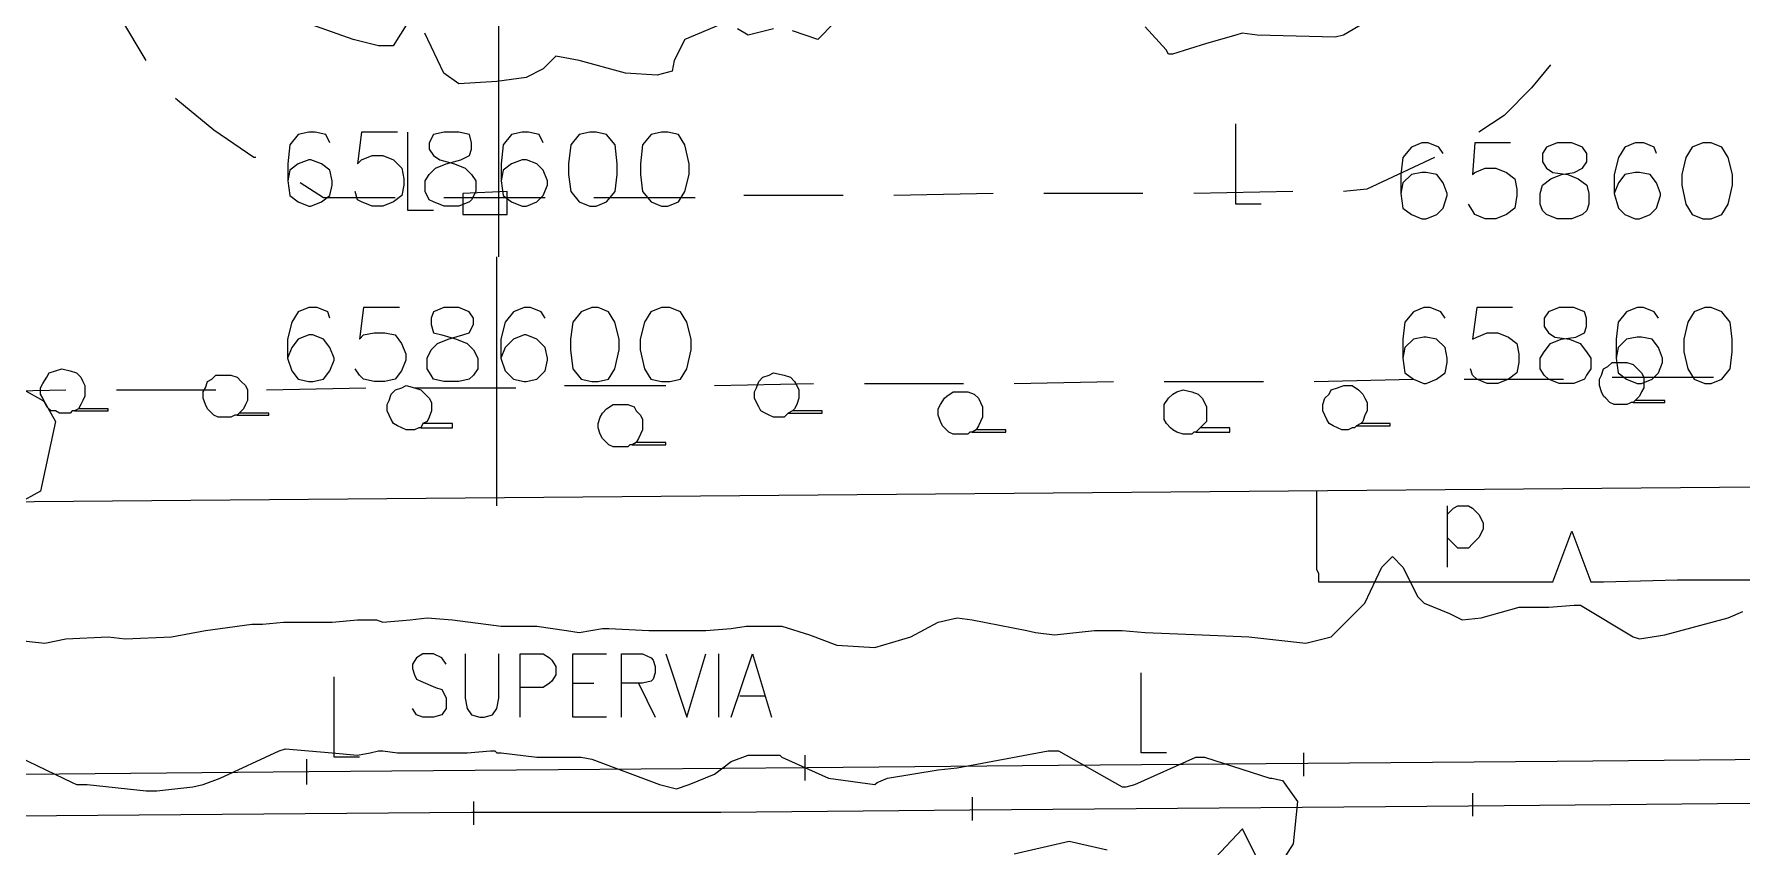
# Model space of a CAD drawing. Extents: x -2391 to 32076, y -11492 to 5852.
# Drawn here: x 4757.3 to 4825.7, y -1384.2 to -1351.6 of the extents above; entities that cross this region are included whole.
import ezdxf

# ---------------------------------------------------------------- set-up
doc = ezdxf.new("R2010")
doc.units = 0
doc.header["$LTSCALE"] = 7
for name, color, linetype in [('ALVE-CT', 3, 'CONTINUOUS'), ('PDF2_A124 - MURO', 7, 'CONTINUOUS'), ('PDF2_B216 - OUTRAS_ENTIDADES_PRIVADAS', 7, 'CONTINUOUS'), ('PDF2_C301 - MEIO_FIO_2D', 7, 'CONTINUOUS'), ('PDF2_D402 - FERROVIA_2D', 7, 'CONTINUOUS'), ('PDF2_F601 - LIMITE_VEGETACAO', 7, 'CONTINUOUS'), ('PDF2_F602 - ARVORE_ISOLADA', 7, 'CONTINUOUS'), ('PDF2_F606 - TXT_PASTO', 7, 'CONTINUOUS'), ('PDF2_I903 - POSTE', 7, 'CONTINUOUS'), ('PDF2_M1303 - MARCA_UTM_SAD', 7, 'CONTINUOUS'), ('PDF2_M1305 - TXT_MALHA_UTM', 7, 'CONTINUOUS'), ('PDF2_N1402 - CURVA_INTERMEDIARIA', 7, 'CONTINUOUS'), ('PDF_C301 - MEIO_FIO_2D', 7, 'CONTINUOUS'), ('PDF_C317 - BOCA_LOBO', 7, 'CONTINUOUS'), ('PDF_I903 - POSTE', 7, 'CONTINUOUS'), ('PDF_M1303 - MARCA_UTM_SAD', 7, 'CONTINUOUS'), ('PDF_M1305 - TXT_MALHA_UTM', 7, 'CONTINUOUS'), ('PDF_N1402 - CURVA_INTERMEDIARIA', 7, 'CONTINUOUS')]:
    doc.layers.add(name, color=color, linetype=linetype)

msp = doc.modelspace()

# ---------------------------------------------------------------- linework, layer by layer
at = {"layer": 'ALVE-CT'}
msp.add_circle((4550.796, -1271.53), 500, dxfattribs=at)
at = {"layer": 'PDF2_A124 - MURO', "lineweight": 9}
msp.add_lwpolyline([(4892.167, -1369.232), (4867.276, -1369.402), (4757.296, -1370.333), (4731.812, -1370.418), (4710.9, -1370.756)], dxfattribs=at)
at = {"layer": 'PDF2_B216 - OUTRAS_ENTIDADES_PRIVADAS', "lineweight": 9}
for points in [[(4773.806, -1376.852), (4773.636, -1376.598), (4773.298, -1376.429), (4772.874, -1376.429), (4772.62, -1376.598), (4772.451, -1376.852), (4772.451, -1377.021), (4772.536, -1377.275), (4772.62, -1377.445), (4772.79, -1377.529), (4773.382, -1377.783), (4773.636, -1377.868), (4773.721, -1378.037), (4773.806, -1378.207), (4773.806, -1378.63), (4773.636, -1378.884), (4773.298, -1378.969), (4772.874, -1378.969), (4772.62, -1378.884), (4772.451, -1378.63)], [(4774.568, -1376.429), (4774.568, -1378.207), (4774.652, -1378.63), (4774.822, -1378.884), (4775.16, -1378.969), (4775.33, -1378.969), (4775.668, -1378.884), (4775.838, -1378.63), (4775.922, -1378.207), (4775.922, -1376.429)], [(4776.769, -1378.969), (4776.769, -1376.429), (4777.7, -1376.429), (4777.954, -1376.598), (4778.039, -1376.683), (4778.208, -1376.937), (4778.208, -1377.275), (4778.039, -1377.529), (4777.954, -1377.614), (4777.7, -1377.783), (4776.769, -1377.783)], [(4780.24, -1378.969), (4778.886, -1378.969), (4778.886, -1376.429), (4780.24, -1376.429)], [(4780.833, -1378.969), (4780.833, -1376.429), (4781.679, -1376.429), (4782.018, -1376.598), (4782.103, -1376.683), (4782.187, -1376.937), (4782.187, -1377.191), (4782.103, -1377.445), (4782.018, -1377.529), (4781.679, -1377.614), (4780.833, -1377.614)], [(4782.611, -1376.429), (4783.457, -1378.969), (4784.219, -1376.429)], [(4784.727, -1376.429), (4784.727, -1378.969)], [(4785.235, -1378.969), (4786.082, -1376.429), (4786.844, -1378.969)], [(4778.886, -1377.614), (4779.732, -1377.614)], [(4781.51, -1377.614), (4782.187, -1378.969)], [(4785.574, -1378.122), (4786.59, -1378.122)]]:
    msp.add_lwpolyline(points, dxfattribs=at)
at = {"layer": 'PDF2_C301 - MEIO_FIO_2D', "lineweight": 9}
for points in [[(4784.558, -1365.676), (4788.537, -1365.592)], [(4790.569, -1365.592), (4794.549, -1365.592)], [(4796.581, -1365.592), (4800.56, -1365.507)], [(4802.592, -1365.507), (4806.571, -1365.507)], [(4808.603, -1365.507), (4812.582, -1365.422)], [(4814.614, -1365.422), (4815.376, -1365.422), (4818.593, -1365.422)], [(4820.541, -1365.338), (4824.605, -1365.338)], [(4754.587, -1365.93), (4758.566, -1365.846)], [(4760.598, -1365.846), (4764.577, -1365.846)], [(4766.609, -1365.846), (4770.588, -1365.761)], [(4772.536, -1365.761), (4776.6, -1365.761)], [(4778.547, -1365.676), (4782.611, -1365.676)]]:
    msp.add_lwpolyline(points, dxfattribs=at)
at = {"layer": 'PDF2_D402 - FERROVIA_2D', "lineweight": 9}
for points in [[(4931.621, -1379.731), (4920.107, -1379.9), (4910.116, -1379.985), (4900.126, -1380.069), (4895.554, -1380.154), (4890.135, -1380.154), (4878.706, -1380.323), (4868.292, -1380.408), (4858.301, -1380.493), (4848.311, -1380.577), (4838.32, -1380.577), (4828.33, -1380.662), (4818.339, -1380.747), (4808.349, -1380.831), (4798.358, -1380.916), (4788.283, -1381.001), (4778.293, -1381.085), (4768.302, -1381.17), (4758.312, -1381.255), (4748.321, -1381.339)], [(4768.218, -1381.678), (4768.218, -1380.662)], [(4788.199, -1381.509), (4788.199, -1380.493)], [(4808.18, -1381.339), (4808.18, -1380.408)], [(4754.841, -1382.948), (4764.831, -1382.863), (4774.822, -1382.779), (4784.812, -1382.779), (4794.803, -1382.694), (4804.793, -1382.609), (4814.783, -1382.525), (4824.774, -1382.44), (4834.764, -1382.355), (4835.696, -1382.355), (4844.755, -1382.271), (4854.83, -1382.186), (4864.82, -1382.101), (4874.811, -1382.017), (4884.801, -1381.932), (4894.792, -1381.847), (4895.554, -1381.847), (4904.782, -1381.763), (4914.773, -1381.593), (4924.763, -1381.509), (4927.557, -1381.509), (4931.621, -1381.424)], [(4814.953, -1382.017), (4814.953, -1382.948)], [(4774.906, -1382.355), (4774.906, -1383.287)], [(4794.887, -1382.186), (4794.887, -1383.117)]]:
    msp.add_lwpolyline(points, dxfattribs=at)
at = {"layer": 'PDF2_F601 - LIMITE_VEGETACAO', "lineweight": 9}
msp.add_lwpolyline([(4808.688, -1369.91), (4808.688, -1370.926), (4808.688, -1371.772), (4808.688, -1372.365), (4808.688, -1372.788), (4808.688, -1373.042), (4808.772, -1373.212), (4808.772, -1373.296), (4808.772, -1373.381), (4808.772, -1373.466), (4808.772, -1373.55), (4808.857, -1373.55), (4808.942, -1373.55), (4809.111, -1373.55), (4809.45, -1373.55), (4810.042, -1373.55), (4810.804, -1373.55), (4811.99, -1373.55), (4813.429, -1373.55), (4815.376, -1373.55), (4817.577, -1373.55), (4818.17, -1373.55), (4818.932, -1371.518), (4819.694, -1373.55), (4819.948, -1373.55), (4820.202, -1373.55), (4823.165, -1373.466), (4826.298, -1373.466)], dxfattribs=at)
at = {"layer": 'PDF2_F602 - ARVORE_ISOLADA', "lineweight": 9}
for points in [[(4821.472, -1366.269), (4821.387, -1366.354), (4821.303, -1366.354), (4821.133, -1366.438), (4820.964, -1366.438), (4820.795, -1366.438), (4820.625, -1366.438), (4820.456, -1366.354), (4820.287, -1366.184), (4820.202, -1366.1), (4820.117, -1365.93), (4820.033, -1365.676), (4820.033, -1365.422), (4820.117, -1365.253), (4820.202, -1364.999), (4820.371, -1364.914), (4820.541, -1364.745), (4820.795, -1364.745), (4821.133, -1364.745), (4821.387, -1364.83), (4821.557, -1364.999), (4821.726, -1365.168), (4821.811, -1365.338), (4821.811, -1365.592), (4821.811, -1365.761), (4821.726, -1365.93), (4821.641, -1366.1), (4821.472, -1366.269), (4821.387, -1366.354), (4822.657, -1366.354), (4822.657, -1366.269)], [(4759.074, -1366.608), (4758.905, -1366.692), (4758.82, -1366.692), (4758.735, -1366.777), (4758.566, -1366.777), (4758.312, -1366.777), (4758.143, -1366.692), (4757.973, -1366.692), (4757.804, -1366.523), (4757.719, -1366.354), (4757.635, -1366.184), (4757.55, -1366.015), (4757.55, -1365.761), (4757.635, -1365.592), (4757.804, -1365.338), (4757.889, -1365.168), (4758.143, -1365.084), (4758.397, -1364.999), (4758.735, -1365.084), (4758.989, -1365.168), (4759.159, -1365.338), (4759.243, -1365.507), (4759.328, -1365.676), (4759.328, -1365.846), (4759.328, -1366.1), (4759.243, -1366.269), (4759.159, -1366.438), (4759.074, -1366.608), (4758.905, -1366.692), (4760.259, -1366.692), (4760.259, -1366.608)], [(4765.508, -1366.777), (4765.424, -1366.862), (4765.339, -1366.862), (4765.17, -1366.946), (4765, -1366.946), (4764.831, -1366.946), (4764.662, -1366.946), (4764.493, -1366.862), (4764.323, -1366.692), (4764.239, -1366.608), (4764.154, -1366.438), (4764.069, -1366.184), (4764.069, -1365.93), (4764.154, -1365.761), (4764.239, -1365.507), (4764.408, -1365.422), (4764.577, -1365.253), (4764.831, -1365.253), (4765.17, -1365.253), (4765.424, -1365.338), (4765.593, -1365.507), (4765.762, -1365.676), (4765.847, -1365.846), (4765.847, -1366.015), (4765.847, -1366.269), (4765.762, -1366.438), (4765.678, -1366.608), (4765.508, -1366.777), (4765.424, -1366.862), (4766.694, -1366.862), (4766.694, -1366.777)], [(4787.691, -1366.692), (4787.521, -1366.777), (4787.437, -1366.862), (4787.352, -1366.946), (4787.098, -1366.946), (4786.929, -1366.946), (4786.759, -1366.862), (4786.59, -1366.777), (4786.421, -1366.692), (4786.336, -1366.523), (4786.251, -1366.354), (4786.167, -1366.184), (4786.167, -1365.93), (4786.251, -1365.761), (4786.336, -1365.507), (4786.505, -1365.338), (4786.759, -1365.253), (4786.929, -1365.168), (4787.352, -1365.253), (4787.606, -1365.338), (4787.775, -1365.507), (4787.86, -1365.676), (4787.945, -1365.846), (4787.945, -1366.015), (4787.945, -1366.184), (4787.86, -1366.438), (4787.775, -1366.608), (4787.691, -1366.692), (4787.521, -1366.777), (4788.876, -1366.777), (4788.876, -1366.692)], [(4772.874, -1367.2), (4772.79, -1367.37), (4772.705, -1367.37), (4772.536, -1367.454), (4772.366, -1367.454), (4772.197, -1367.454), (4772.028, -1367.37), (4771.858, -1367.285), (4771.689, -1367.2), (4771.604, -1367.031), (4771.52, -1366.862), (4771.435, -1366.692), (4771.435, -1366.438), (4771.52, -1366.269), (4771.604, -1366.015), (4771.774, -1365.846), (4772.028, -1365.761), (4772.197, -1365.676), (4772.536, -1365.761), (4772.79, -1365.846), (4772.959, -1366.015), (4773.128, -1366.184), (4773.213, -1366.354), (4773.213, -1366.523), (4773.213, -1366.692), (4773.128, -1366.946), (4773.044, -1367.116), (4772.874, -1367.2), (4772.79, -1367.37), (4774.06, -1367.37), (4774.06, -1367.2)], [(4795.057, -1367.454), (4794.887, -1367.539), (4794.803, -1367.539), (4794.718, -1367.624), (4794.464, -1367.624), (4794.295, -1367.624), (4794.125, -1367.624), (4793.956, -1367.539), (4793.787, -1367.37), (4793.702, -1367.285), (4793.617, -1367.116), (4793.533, -1366.862), (4793.533, -1366.608), (4793.617, -1366.438), (4793.787, -1366.184), (4793.871, -1366.1), (4794.125, -1365.93), (4794.379, -1365.93), (4794.718, -1365.93), (4794.972, -1366.015), (4795.141, -1366.184), (4795.226, -1366.354), (4795.311, -1366.523), (4795.311, -1366.692), (4795.311, -1366.946), (4795.226, -1367.116), (4795.141, -1367.285), (4795.057, -1367.454), (4794.887, -1367.539), (4796.242, -1367.539), (4796.242, -1367.454)], [(4804.031, -1367.37), (4803.862, -1367.539), (4803.777, -1367.539), (4803.692, -1367.624), (4803.523, -1367.624), (4803.354, -1367.624), (4803.1, -1367.539), (4802.93, -1367.454), (4802.846, -1367.37), (4802.676, -1367.2), (4802.592, -1367.031), (4802.592, -1366.862), (4802.592, -1366.608), (4802.592, -1366.438), (4802.761, -1366.184), (4802.93, -1366.015), (4803.1, -1365.93), (4803.354, -1365.846), (4803.692, -1365.93), (4803.946, -1366.015), (4804.116, -1366.184), (4804.2, -1366.354), (4804.285, -1366.523), (4804.285, -1366.692), (4804.285, -1366.862), (4804.285, -1367.116), (4804.116, -1367.285), (4804.031, -1367.37), (4803.862, -1367.539), (4805.216, -1367.539), (4805.216, -1367.37)], [(4810.466, -1367.2), (4810.296, -1367.285), (4810.212, -1367.37), (4810.127, -1367.37), (4809.958, -1367.454), (4809.704, -1367.454), (4809.534, -1367.37), (4809.365, -1367.285), (4809.196, -1367.2), (4809.111, -1367.031), (4809.026, -1366.862), (4808.942, -1366.692), (4808.942, -1366.438), (4809.026, -1366.184), (4809.196, -1366.015), (4809.28, -1365.846), (4809.534, -1365.761), (4809.788, -1365.676), (4810.127, -1365.676), (4810.381, -1365.846), (4810.55, -1366.015), (4810.635, -1366.184), (4810.72, -1366.354), (4810.72, -1366.523), (4810.72, -1366.692), (4810.635, -1366.862), (4810.55, -1367.116), (4810.466, -1367.2), (4810.296, -1367.285), (4811.651, -1367.285), (4811.651, -1367.2)], [(4781.425, -1367.962), (4781.256, -1368.047), (4781.172, -1368.047), (4781.087, -1368.132), (4780.833, -1368.132), (4780.664, -1368.132), (4780.494, -1368.132), (4780.325, -1368.047), (4780.156, -1367.878), (4780.071, -1367.793), (4779.986, -1367.624), (4779.902, -1367.37), (4779.902, -1367.2), (4779.986, -1366.946), (4780.071, -1366.777), (4780.24, -1366.608), (4780.494, -1366.438), (4780.664, -1366.438), (4781.087, -1366.438), (4781.341, -1366.523), (4781.425, -1366.692), (4781.595, -1366.862), (4781.679, -1367.031), (4781.679, -1367.285), (4781.679, -1367.454), (4781.595, -1367.624), (4781.51, -1367.793), (4781.425, -1367.962), (4781.256, -1368.047), (4782.611, -1368.047), (4782.611, -1367.962)]]:
    msp.add_lwpolyline(points, close=True, dxfattribs=at)
at = {"layer": 'PDF2_F606 - TXT_PASTO', "lineweight": 9}
for points in [[(4813.937, -1370.502), (4813.937, -1372.958)], [(4813.937, -1370.841), (4814.191, -1370.587), (4814.36, -1370.502), (4814.783, -1370.502), (4814.953, -1370.587), (4815.207, -1370.841), (4815.376, -1371.18), (4815.376, -1371.434), (4815.207, -1371.772), (4814.953, -1372.026), (4814.783, -1372.196), (4814.36, -1372.196), (4814.191, -1372.026), (4813.937, -1371.772)]]:
    msp.add_lwpolyline(points, dxfattribs=at)
at = {"layer": 'PDF2_I903 - POSTE', "lineweight": 9}
for points in [[(4802.676, -1380.408), (4801.66, -1380.408), (4801.66, -1377.191)], [(4770.334, -1380.577), (4769.318, -1380.577), (4769.318, -1377.36)]]:
    msp.add_lwpolyline(points, dxfattribs=at)
at = {"layer": 'PDF2_M1303 - MARCA_UTM_SAD', "lineweight": 9}
msp.add_lwpolyline([(4775.838, -1370.502), (4775.838, -1360.512)], dxfattribs=at)
at = {"layer": 'PDF2_M1305 - TXT_MALHA_UTM', "lineweight": 9}
for points in [[(4769.149, -1355.94), (4768.98, -1355.601), (4768.556, -1355.517), (4768.302, -1355.517), (4767.879, -1355.601), (4767.54, -1356.025), (4767.456, -1356.787), (4767.456, -1357.464), (4767.54, -1358.057), (4767.879, -1358.311), (4768.302, -1358.48), (4768.387, -1358.48), (4768.81, -1358.311), (4769.149, -1358.057), (4769.234, -1357.633), (4769.234, -1357.464), (4769.149, -1357.041), (4768.81, -1356.787), (4768.387, -1356.617), (4768.302, -1356.617), (4767.879, -1356.787), (4767.54, -1357.041), (4767.456, -1357.464)], [(4771.858, -1355.517), (4770.419, -1355.517), (4770.25, -1356.787), (4770.419, -1356.617), (4770.842, -1356.448), (4771.266, -1356.448), (4771.689, -1356.617), (4772.028, -1356.956), (4772.112, -1357.379), (4772.112, -1357.633), (4772.028, -1358.057), (4771.689, -1358.311), (4771.266, -1358.48), (4770.842, -1358.48), (4770.419, -1358.311), (4770.25, -1358.226), (4770.165, -1357.887)], [(4777.7, -1355.94), (4777.531, -1355.601), (4777.108, -1355.517), (4776.854, -1355.517), (4776.43, -1355.601), (4776.092, -1356.025), (4776.007, -1356.787), (4776.007, -1357.464), (4776.092, -1358.057), (4776.43, -1358.311), (4776.854, -1358.48), (4777.023, -1358.48), (4777.446, -1358.311), (4777.7, -1358.057), (4777.87, -1357.633), (4777.87, -1357.464), (4777.7, -1357.041), (4777.446, -1356.787), (4777.023, -1356.617), (4776.854, -1356.617), (4776.43, -1356.787), (4776.092, -1357.041), (4776.007, -1357.464)], [(4813.768, -1356.363), (4813.598, -1356.109), (4813.175, -1355.94), (4812.921, -1355.94), (4812.498, -1356.109), (4812.159, -1356.533), (4812.074, -1357.21), (4812.074, -1357.972), (4812.159, -1358.565), (4812.498, -1358.819), (4812.921, -1358.988), (4813.09, -1358.988), (4813.514, -1358.819), (4813.768, -1358.565), (4813.937, -1358.057), (4813.937, -1357.972), (4813.768, -1357.549), (4813.514, -1357.21), (4813.09, -1357.125), (4812.921, -1357.125), (4812.498, -1357.21), (4812.159, -1357.549), (4812.074, -1357.972)], [(4816.477, -1355.94), (4815.037, -1355.94), (4814.953, -1357.21), (4815.037, -1357.125), (4815.461, -1356.956), (4815.884, -1356.956), (4816.307, -1357.125), (4816.646, -1357.379), (4816.731, -1357.803), (4816.731, -1358.057), (4816.646, -1358.565), (4816.307, -1358.819), (4815.884, -1358.988), (4815.461, -1358.988), (4815.037, -1358.819), (4814.953, -1358.649), (4814.783, -1358.395)], [(4822.319, -1356.363), (4822.234, -1356.109), (4821.811, -1355.94), (4821.472, -1355.94), (4821.049, -1356.109), (4820.795, -1356.533), (4820.625, -1357.21), (4820.625, -1357.972), (4820.795, -1358.565), (4821.049, -1358.819), (4821.472, -1358.988), (4821.641, -1358.988), (4822.065, -1358.819), (4822.319, -1358.565), (4822.488, -1358.057), (4822.488, -1357.972), (4822.319, -1357.549), (4822.065, -1357.21), (4821.641, -1357.125), (4821.472, -1357.125), (4821.049, -1357.21), (4820.795, -1357.549), (4820.625, -1357.972)]]:
    msp.add_lwpolyline(points, dxfattribs=at)
for points in [[(4773.721, -1355.517), (4773.298, -1355.601), (4773.128, -1355.94), (4773.128, -1356.194), (4773.298, -1356.448), (4773.552, -1356.617), (4774.144, -1356.787), (4774.568, -1356.956), (4774.822, -1357.21), (4774.991, -1357.464), (4774.991, -1357.887), (4774.822, -1358.226), (4774.737, -1358.311), (4774.314, -1358.48), (4773.721, -1358.48), (4773.298, -1358.311), (4773.128, -1358.226), (4772.959, -1357.887), (4772.959, -1357.464), (4773.128, -1357.21), (4773.382, -1356.956), (4773.806, -1356.787), (4774.398, -1356.617), (4774.737, -1356.448), (4774.822, -1356.194), (4774.822, -1355.94), (4774.737, -1355.601), (4774.314, -1355.517)], [(4779.563, -1355.517), (4779.14, -1355.601), (4778.801, -1356.025), (4778.716, -1356.787), (4778.716, -1357.21), (4778.801, -1357.887), (4779.14, -1358.311), (4779.563, -1358.48), (4779.817, -1358.48), (4780.24, -1358.311), (4780.579, -1357.887), (4780.664, -1357.21), (4780.664, -1356.787), (4780.579, -1356.025), (4780.24, -1355.601), (4779.817, -1355.517)], [(4782.441, -1355.517), (4782.018, -1355.601), (4781.679, -1356.025), (4781.595, -1356.787), (4781.595, -1357.21), (4781.679, -1357.887), (4782.018, -1358.311), (4782.441, -1358.48), (4782.695, -1358.48), (4783.119, -1358.311), (4783.373, -1357.887), (4783.542, -1357.21), (4783.542, -1356.787), (4783.373, -1356.025), (4783.119, -1355.601), (4782.695, -1355.517)], [(4818.339, -1355.94), (4817.916, -1356.109), (4817.747, -1356.363), (4817.747, -1356.702), (4817.916, -1356.956), (4818.17, -1357.125), (4818.763, -1357.21), (4819.186, -1357.379), (4819.525, -1357.633), (4819.609, -1357.972), (4819.609, -1358.395), (4819.525, -1358.649), (4819.355, -1358.819), (4818.932, -1358.988), (4818.339, -1358.988), (4817.916, -1358.819), (4817.747, -1358.649), (4817.662, -1358.395), (4817.662, -1357.972), (4817.747, -1357.633), (4818.085, -1357.379), (4818.509, -1357.21), (4819.017, -1357.125), (4819.355, -1356.956), (4819.525, -1356.702), (4819.525, -1356.363), (4819.355, -1356.109), (4818.932, -1355.94)], [(4824.181, -1355.94), (4823.758, -1356.109), (4823.504, -1356.533), (4823.335, -1357.21), (4823.335, -1357.633), (4823.504, -1358.395), (4823.758, -1358.819), (4824.181, -1358.988), (4824.52, -1358.988), (4824.943, -1358.819), (4825.197, -1358.395), (4825.367, -1357.633), (4825.367, -1357.21), (4825.197, -1356.533), (4824.943, -1356.109), (4824.52, -1355.94)]]:
    msp.add_lwpolyline(points, close=True, dxfattribs=at)
at = {"layer": 'PDF2_N1402 - CURVA_INTERMEDIARIA', "lineweight": 9}
for points in [[(4756.873, -1365.846), (4757.635, -1366.269), (4757.719, -1366.354), (4758.143, -1367.116), (4757.55, -1369.91), (4755.687, -1370.926)], [(4756.111, -1375.836), (4757.719, -1376.005), (4758.566, -1375.836), (4760.259, -1375.751), (4760.937, -1375.836), (4762.799, -1375.751), (4764.154, -1375.498), (4764.747, -1375.413), (4766.016, -1375.244), (4766.44, -1375.244), (4767.286, -1375.159), (4769.234, -1375.159), (4770.25, -1375.074), (4771.012, -1375.074), (4771.266, -1375.159), (4772.366, -1375.074), (4773.044, -1374.99), (4774.06, -1375.074), (4776.007, -1375.328), (4777.446, -1375.328), (4778.632, -1375.498), (4779.14, -1375.582), (4780.071, -1375.413), (4780.325, -1375.413), (4781.933, -1375.498), (4784.219, -1375.498), (4785.235, -1375.413), (4785.828, -1375.328), (4787.267, -1375.328), (4788.368, -1375.667), (4789.469, -1376.09), (4790.993, -1376.175), (4792.432, -1375.751), (4793.533, -1375.159), (4794.295, -1374.99), (4794.887, -1375.074), (4797.089, -1375.498), (4797.427, -1375.582), (4798.189, -1375.667), (4799.798, -1375.498), (4800.898, -1375.498), (4801.83, -1375.582), (4804.116, -1375.667), (4805.978, -1375.751), (4808.264, -1376.005), (4809.28, -1375.751), (4810.635, -1374.397), (4811.312, -1372.958), (4811.736, -1372.534), (4812.159, -1372.958), (4812.752, -1374.143), (4813.006, -1374.397), (4814.022, -1374.82), (4814.529, -1375.074), (4815.291, -1374.99), (4816.815, -1374.566), (4817.577, -1374.566), (4818.001, -1374.566), (4819.017, -1374.482), (4819.271, -1374.482), (4821.387, -1375.751), (4821.641, -1375.836), (4822.657, -1375.667), (4825.197, -1374.99), (4825.79, -1374.736)], [(4756.703, -1380.577), (4758.82, -1381.593), (4758.989, -1381.678), (4759.413, -1381.678), (4761.783, -1381.932), (4762.207, -1381.932), (4763.646, -1381.763), (4764.069, -1381.678), (4764.747, -1381.424), (4767.117, -1380.323), (4767.371, -1380.239), (4769.234, -1380.408), (4770.25, -1380.493), (4770.758, -1380.408), (4771.096, -1380.323), (4771.266, -1380.323), (4771.858, -1380.408), (4772.028, -1380.408), (4774.483, -1380.408), (4774.652, -1380.408), (4775.584, -1380.323), (4775.753, -1380.323), (4775.838, -1380.408), (4776.007, -1380.408), (4777.446, -1380.577), (4777.7, -1380.577), (4779.224, -1380.577), (4779.648, -1380.662), (4782.357, -1381.678), (4783.034, -1381.847), (4783.542, -1381.678), (4784.558, -1381.255), (4785.235, -1380.747), (4785.913, -1380.493), (4786.251, -1380.493), (4787.183, -1380.493), (4787.267, -1380.577), (4789.13, -1381.424), (4790.993, -1381.678), (4791.077, -1381.593), (4791.501, -1381.424), (4793.533, -1381.085), (4794.295, -1381.001), (4797.935, -1380.323), (4798.274, -1380.323), (4798.358, -1380.323), (4800.898, -1381.763), (4801.068, -1381.763), (4801.406, -1381.678), (4803.862, -1380.577), (4804.2, -1380.577), (4806.825, -1381.424), (4806.91, -1381.424), (4807.333, -1381.509), (4807.926, -1382.355), (4807.756, -1384.049), (4807.333, -1384.726)], [(4800.306, -1384.303), (4798.782, -1383.964), (4796.581, -1384.472)], [(4806.317, -1384.641), (4805.724, -1383.456), (4804.2, -1385.065)]]:
    msp.add_lwpolyline(points, dxfattribs=at)
at = {"layer": 'PDF_C301 - MEIO_FIO_2D', "lineweight": 9}
for points in [[(4761.778, -1352.638), (4760.762, -1350.945), (4760, -1349.167), (4759.915, -1349.082)], [(4818.079, -1352.807), (4817.317, -1353.739), (4816.216, -1354.839), (4815.201, -1355.517)], [(4766.18, -1356.533), (4766.096, -1356.533), (4764.487, -1355.432), (4763.048, -1354.247), (4762.963, -1354.162)], [(4813.423, -1356.533), (4810.713, -1357.803), (4809.782, -1357.887)], [(4771.768, -1358.141), (4768.889, -1358.141), (4767.958, -1357.549)], [(4789.717, -1358.056), (4785.738, -1358.056)], [(4795.728, -1357.972), (4791.749, -1358.056)], [(4801.739, -1357.972), (4797.76, -1357.972)], [(4807.75, -1357.887), (4803.771, -1357.972)], [(4777.779, -1358.141), (4773.715, -1358.141)], [(4783.79, -1358.141), (4779.726, -1358.141)]]:
    msp.add_lwpolyline(points, dxfattribs=at)
at = {"layer": 'PDF_C317 - BOCA_LOBO', "lineweight": 9}
msp.add_lwpolyline([(4774.477, -1358.818), (4776.255, -1358.818), (4776.255, -1357.887), (4774.477, -1357.972)], close=True, dxfattribs=at)
at = {"layer": 'PDF_I903 - POSTE', "lineweight": 9}
for points in [[(4806.48, -1358.395), (4805.464, -1358.395), (4805.464, -1355.178)], [(4773.292, -1358.649), (4772.276, -1358.649), (4772.276, -1355.517)]]:
    msp.add_lwpolyline(points, dxfattribs=at)
at = {"layer": 'PDF_M1303 - MARCA_UTM_SAD', "lineweight": 9}
msp.add_lwpolyline([(4775.917, -1360.512), (4775.917, -1350.521)], dxfattribs=at)
at = {"layer": 'PDF_M1305 - TXT_MALHA_UTM', "lineweight": 9}
for points in [[(4769.143, -1362.967), (4769.059, -1362.713), (4768.635, -1362.544), (4768.297, -1362.544), (4767.873, -1362.713), (4767.619, -1363.136), (4767.45, -1363.814), (4767.45, -1364.576), (4767.619, -1365.084), (4767.873, -1365.422), (4768.297, -1365.507), (4768.466, -1365.507), (4768.889, -1365.422), (4769.143, -1365.084), (4769.313, -1364.66), (4769.313, -1364.576), (4769.143, -1364.152), (4768.889, -1363.814), (4768.466, -1363.644), (4768.297, -1363.644), (4767.873, -1363.814), (4767.619, -1364.152), (4767.45, -1364.576)], [(4771.937, -1362.544), (4770.498, -1362.544), (4770.329, -1363.814), (4770.498, -1363.644), (4770.921, -1363.56), (4771.345, -1363.56), (4771.768, -1363.644), (4772.022, -1363.983), (4772.191, -1364.406), (4772.191, -1364.66), (4772.022, -1365.084), (4771.768, -1365.422), (4771.345, -1365.507), (4770.921, -1365.507), (4770.498, -1365.422), (4770.329, -1365.253), (4770.159, -1364.999)], [(4777.779, -1362.967), (4777.61, -1362.713), (4777.186, -1362.544), (4776.933, -1362.544), (4776.509, -1362.713), (4776.171, -1363.136), (4776.001, -1363.814), (4776.001, -1364.576), (4776.171, -1365.084), (4776.509, -1365.422), (4776.933, -1365.507), (4777.017, -1365.507), (4777.44, -1365.422), (4777.779, -1365.084), (4777.864, -1364.66), (4777.864, -1364.576), (4777.779, -1364.152), (4777.44, -1363.814), (4777.017, -1363.644), (4776.933, -1363.644), (4776.509, -1363.814), (4776.171, -1364.152), (4776.001, -1364.576)], [(4813.846, -1362.967), (4813.677, -1362.713), (4813.253, -1362.544), (4812.999, -1362.544), (4812.576, -1362.713), (4812.237, -1363.136), (4812.153, -1363.814), (4812.153, -1364.576), (4812.237, -1365.168), (4812.576, -1365.422), (4812.999, -1365.592), (4813.084, -1365.592), (4813.507, -1365.422), (4813.846, -1365.168), (4813.931, -1364.745), (4813.931, -1364.576), (4813.846, -1364.152), (4813.507, -1363.814), (4813.084, -1363.729), (4812.999, -1363.729), (4812.576, -1363.814), (4812.237, -1364.152), (4812.153, -1364.576)], [(4816.555, -1362.544), (4815.116, -1362.544), (4814.947, -1363.814), (4815.116, -1363.729), (4815.539, -1363.56), (4815.962, -1363.56), (4816.386, -1363.729), (4816.724, -1363.983), (4816.809, -1364.406), (4816.809, -1364.745), (4816.724, -1365.168), (4816.386, -1365.422), (4815.962, -1365.592), (4815.539, -1365.592), (4815.116, -1365.422), (4814.947, -1365.253), (4814.862, -1364.999)], [(4822.397, -1362.967), (4822.228, -1362.713), (4821.804, -1362.544), (4821.55, -1362.544), (4821.127, -1362.713), (4820.788, -1363.136), (4820.704, -1363.814), (4820.704, -1364.576), (4820.788, -1365.168), (4821.127, -1365.422), (4821.55, -1365.592), (4821.72, -1365.592), (4822.143, -1365.422), (4822.397, -1365.168), (4822.566, -1364.745), (4822.566, -1364.576), (4822.397, -1364.152), (4822.143, -1363.814), (4821.72, -1363.729), (4821.55, -1363.729), (4821.127, -1363.814), (4820.788, -1364.152), (4820.704, -1364.576)]]:
    msp.add_lwpolyline(points, dxfattribs=at)
for points in [[(4773.715, -1362.544), (4773.292, -1362.713), (4773.207, -1362.967), (4773.207, -1363.221), (4773.292, -1363.56), (4773.631, -1363.644), (4774.223, -1363.814), (4774.647, -1363.983), (4774.901, -1364.237), (4775.07, -1364.576), (4775.07, -1364.999), (4774.901, -1365.253), (4774.731, -1365.422), (4774.308, -1365.507), (4773.715, -1365.507), (4773.292, -1365.422), (4773.207, -1365.253), (4773.038, -1364.999), (4773.038, -1364.576), (4773.207, -1364.237), (4773.461, -1363.983), (4773.885, -1363.814), (4774.477, -1363.644), (4774.731, -1363.56), (4774.901, -1363.221), (4774.901, -1362.967), (4774.731, -1362.713), (4774.308, -1362.544)], [(4779.642, -1362.544), (4779.218, -1362.713), (4778.88, -1363.136), (4778.795, -1363.814), (4778.795, -1364.237), (4778.88, -1364.999), (4779.218, -1365.422), (4779.642, -1365.507), (4779.896, -1365.507), (4780.319, -1365.422), (4780.573, -1364.999), (4780.742, -1364.237), (4780.742, -1363.814), (4780.573, -1363.136), (4780.319, -1362.713), (4779.896, -1362.544)], [(4782.436, -1362.544), (4782.012, -1362.713), (4781.758, -1363.136), (4781.589, -1363.814), (4781.589, -1364.237), (4781.758, -1364.999), (4782.012, -1365.422), (4782.436, -1365.507), (4782.774, -1365.507), (4783.198, -1365.422), (4783.452, -1364.999), (4783.621, -1364.237), (4783.621, -1363.814), (4783.452, -1363.136), (4783.198, -1362.713), (4782.774, -1362.544)], [(4818.418, -1362.544), (4817.994, -1362.713), (4817.825, -1362.967), (4817.825, -1363.306), (4817.994, -1363.56), (4818.248, -1363.729), (4818.841, -1363.814), (4819.264, -1363.983), (4819.518, -1364.322), (4819.688, -1364.576), (4819.688, -1364.999), (4819.518, -1365.253), (4819.434, -1365.422), (4819.01, -1365.592), (4818.418, -1365.592), (4817.994, -1365.422), (4817.825, -1365.253), (4817.656, -1364.999), (4817.656, -1364.576), (4817.825, -1364.322), (4818.079, -1363.983), (4818.502, -1363.814), (4819.095, -1363.729), (4819.434, -1363.56), (4819.518, -1363.306), (4819.518, -1362.967), (4819.434, -1362.713), (4819.01, -1362.544)], [(4824.26, -1362.544), (4823.836, -1362.713), (4823.582, -1363.136), (4823.413, -1363.814), (4823.413, -1364.322), (4823.582, -1364.999), (4823.836, -1365.422), (4824.26, -1365.592), (4824.514, -1365.592), (4824.937, -1365.422), (4825.276, -1364.999), (4825.36, -1364.322), (4825.36, -1363.814), (4825.276, -1363.136), (4824.937, -1362.713), (4824.514, -1362.544)]]:
    msp.add_lwpolyline(points, close=True, dxfattribs=at)
at = {"layer": 'PDF_N1402 - CURVA_INTERMEDIARIA', "lineweight": 9}
for points in [[(4815.285, -1343.325), (4814.608, -1346.288), (4812.745, -1349.675), (4812.322, -1350.098), (4812.068, -1350.267), (4809.782, -1351.622), (4809.443, -1351.707), (4806.311, -1351.622), (4805.718, -1351.537), (4805.464, -1351.622), (4804.279, -1351.961), (4802.924, -1352.384), (4802.755, -1352.384), (4802.67, -1352.215), (4801.824, -1351.283)], [(4772.276, -1351.114), (4771.683, -1352.045), (4771.091, -1352.045), (4770.075, -1351.791), (4768.381, -1351.199)], [(4784.806, -1351.199), (4783.367, -1351.791), (4782.944, -1352.638), (4782.859, -1353.061), (4782.266, -1353.231), (4780.996, -1353.146), (4779.134, -1352.638), (4778.202, -1352.469), (4777.694, -1352.977), (4777.017, -1353.315), (4775.832, -1353.485), (4774.308, -1353.569), (4773.715, -1353.146), (4772.953, -1351.537)], [(4789.378, -1351.114), (4788.701, -1351.791), (4787.685, -1351.453)], [(4786.923, -1351.368), (4785.907, -1351.622), (4785.484, -1351.368)]]:
    msp.add_lwpolyline(points, dxfattribs=at)

doc.saveas('drawing.dxf')
